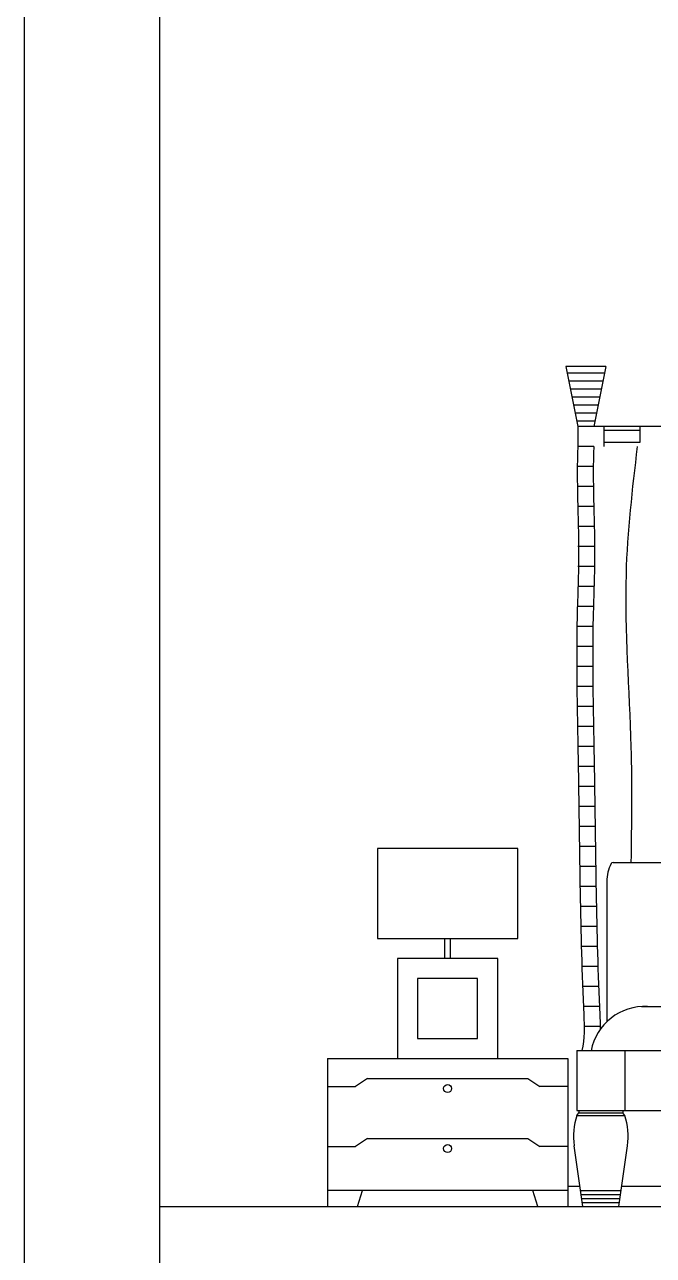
# Model space of a CAD drawing. Header units: inches. Extents: x 15.4 to 57.9, y 9.9 to 34.7.
# Drawn here: x 36.918 to 38.488, y 15.349 to 18.426 of the extents above; entities that cross this region are included whole.
import ezdxf

# ---------------------------------------------------------------- set-up
doc = ezdxf.new("R2010")
doc.units = ezdxf.units.IN
doc.header["$MEASUREMENT"] = 0
for name, color, linetype in [('1', 1, 'Continuous'), ('4', 4, 'Continuous'), ('kadrbm', 4, 'Continuous')]:
    doc.layers.add(name, color=color, linetype=linetype)

# ---------------------------------------------------------------- blocks, each defined once
blk = doc.blocks.new('kadrbm')
at = {"layer": 'kadrbm', "color": 4}
blk.add_lwpolyline([(0, 0), (0, 24.7972), (21, 24.7972), (21, 0), (0, 0)], close=True, dxfattribs=at)
blk.add_lwpolyline([(20.6631, 0.3257), (20.6631, 24.4603), (0.3369, 24.4603), (0.3369, 0.3257), (20.6631, 0.3257)], dxfattribs=at)

msp = doc.modelspace()

# ---------------------------------------------------------------- linework, layer by layer
at = {"layer": '1'}
for p, q in [((38.3693, 17.5715), (38.2693, 17.5715)), ((38.2693, 17.5715), (38.2993, 17.4215)), ((38.3693, 17.5715), (38.3393, 17.4215)), ((38.2724, 17.5558), (38.3662, 17.5558)), ((38.2764, 17.5358), (38.3622, 17.5358)), ((38.2804, 17.5158), (38.3582, 17.5158)), ((38.2844, 17.4958), (38.3542, 17.4958)), ((38.2884, 17.4758), (38.3502, 17.4758)), ((38.2924, 17.4558), (38.3462, 17.4558)), ((38.2964, 17.4358), (38.3422, 17.4358)), ((38.2993, 17.4215), (38.2993, 17.3715)), ((40.2944, 17.4215), (38.2993, 17.4215)), ((38.3643, 17.4215), (38.3643, 17.3715)), ((38.4544, 17.4215), (38.4544, 17.3815)), ((38.4544, 17.4115), (38.3643, 17.4115)), ((38.3393, 17.3715), (38.2993, 17.3715)), ((38.4544, 17.3815), (38.3643, 17.3815)), ((38.338, 17.3215), (38.298, 17.3215)), ((38.3382, 17.2714), (38.2982, 17.2714)), ((38.3393, 17.2215), (38.2993, 17.2215)), ((38.3393, 17.1715), (38.2993, 17.1715)), ((38.3393, 17.1215), (38.2993, 17.1215)), ((38.3393, 17.0715), (38.2993, 17.0715)), ((38.3396, 17.0215), (38.2996, 17.0215)), ((38.3382, 16.9715), (38.2982, 16.9715)), ((38.337, 16.9215), (38.297, 16.9215)), ((38.3365, 16.8715), (38.2965, 16.8715)), ((38.3365, 16.8215), (38.2965, 16.8215)), ((38.3368, 16.7715), (38.2968, 16.7715)), ((38.3375, 16.7214), (38.2975, 16.7214)), ((38.3393, 16.6715), (38.2993, 16.6715)), ((38.3393, 16.6215), (38.2993, 16.6215)), ((38.3402, 16.5715), (38.3002, 16.5715)), ((38.341, 16.5215), (38.301, 16.5215)), ((38.3418, 16.4715), (38.3018, 16.4715)), ((38.3425, 16.4215), (38.3025, 16.4215)), ((38.3432, 16.3715), (38.3032, 16.3715)), ((38.3439, 16.3215), (38.3039, 16.3215)), ((38.3872, 16.3315), (38.7593, 16.3315)), ((38.3718, 16.2839), (38.3718, 15.9338)), ((38.3447, 16.2715), (38.3047, 16.2715)), ((38.3456, 16.2215), (38.3056, 16.2215)), ((38.3467, 16.1715), (38.3067, 16.1715)), ((37.9671, 16.0915), (37.9671, 16.1416)), ((37.9811, 16.0915), (37.9811, 16.1416)), ((38.3479, 16.1215), (38.3079, 16.1215)), ((38.3494, 16.0715), (38.3094, 16.0715)), ((38.3512, 16.0215), (38.3112, 16.0215)), ((38.3532, 15.9715), (38.3132, 15.9715)), ((38.4587, 15.9715), (40.135, 15.9715)), ((38.3553, 15.9215), (38.3153, 15.9215)), ((38.2968, 15.8615), (38.2968, 15.7115)), ((38.2968, 15.8615), (40.2968, 15.8615)), ((38.4168, 15.8615), (38.4168, 15.7115)), ((37.6741, 15.8415), (38.2741, 15.8415)), ((37.6741, 15.8415), (37.6741, 15.4715)), ((38.2741, 15.8415), (38.2741, 15.4715)), ((37.7741, 15.7915), (37.7441, 15.7715)), ((37.7741, 15.7915), (38.1741, 15.7915)), ((38.1741, 15.7915), (38.2041, 15.7715)), ((37.6741, 15.7715), (37.7441, 15.7715)), ((38.2741, 15.7715), (38.2041, 15.7715)), ((38.2968, 15.7115), (40.2968, 15.7115)), ((38.2968, 15.6995), (38.3018, 15.7055)), ((38.2968, 15.6995), (38.4168, 15.6995)), ((38.3018, 15.7115), (38.3018, 15.7055)), ((38.3018, 15.7055), (38.4118, 15.7055)), ((38.4118, 15.7115), (38.4118, 15.7055)), ((38.4168, 15.6995), (38.4118, 15.7055)), ((37.7741, 15.6415), (37.7441, 15.6215)), ((37.7741, 15.6415), (38.1741, 15.6415)), ((38.1741, 15.6415), (38.2041, 15.6215)), ((37.6741, 15.6215), (37.7441, 15.6215)), ((38.2741, 15.6215), (38.2041, 15.6215)), ((38.3118, 15.4715), (38.2902, 15.6234)), ((38.4018, 15.4715), (38.4235, 15.6234)), ((38.2741, 15.5115), (37.6741, 15.5115)), ((37.7491, 15.4715), (37.7616, 15.5115)), ((38.1991, 15.4715), (38.1866, 15.5115)), ((38.3047, 15.5215), (38.2741, 15.5215)), ((38.3062, 15.5115), (38.4075, 15.5115)), ((40.1847, 15.5215), (38.409, 15.5215)), ((38.3076, 15.5015), (38.4061, 15.5015)), ((38.309, 15.4915), (38.4047, 15.4915)), ((38.3104, 15.4815), (38.4033, 15.4815))]:
    msp.add_line(p, q, dxfattribs=at)
for points in [[(37.7991, 16.1416), (38.1491, 16.1416), (38.1491, 16.3666), (37.7991, 16.3666)], [(37.8991, 15.8915), (38.0491, 15.8915), (38.0491, 16.0415), (37.8991, 16.0415)]]:
    msp.add_lwpolyline(points, close=True, dxfattribs=at)
msp.add_lwpolyline([(38.0991, 15.8415), (38.0991, 16.0915), (37.8491, 16.0915), (37.8491, 15.8415)], dxfattribs=at)
for centre in [(37.9741, 15.7665), (37.9741, 15.6165)]:
    msp.add_circle(centre, 0.01, dxfattribs=at)
for centre, radius, start, end in [((38.4698, 16.2839), 0.098, 152.768, 180), ((38.3872, 16.3265), 0.005, 90, 152.768), ((38.4662, 15.8355), 0.1361, 86.8349, 169.4231), ((38.4659, 15.6464), 0.1772, 162.5816, 187.4741), ((38.2478, 15.6464), 0.1772, 352.5259, 17.4184)]:
    msp.add_arc(centre, radius, start, end, dxfattribs=at)
for points, knots in [([(38.2993, 17.3715), (38.2953, 17.2833), (38.305, 17.1416), (38.2932, 16.8729), (38.3036, 16.4875), (38.3045, 16.1259), (38.3172, 15.8913), (38.3094, 15.8615)], [0, 0, 0, 0, 264.753848, 425.776391, 806.27534, 1420.942738, 1510.488657, 1510.488657, 1510.488657, 1510.488657]), ([(38.3393, 17.3715), (38.3353, 17.2833), (38.345, 17.1416), (38.3332, 16.8729), (38.3436, 16.4875), (38.3444, 16.1436), (38.3554, 15.9267), (38.3554, 15.9146)], [0, 0, 0, 0, 264.753848, 425.776391, 806.27534, 1420.942738, 1457.32222, 1457.32222, 1457.32222, 1457.32222])]:
    msp.add_open_spline(points, degree=3, knots=knots, dxfattribs=at)
msp.add_spline([(38.4476, 17.3715), (38.4197, 17.0522), (38.432, 16.6204), (38.432, 16.3315)], degree=3, dxfattribs=at)
at = {"layer": '4'}
msp.add_line((37.2544, 15.4715), (57.5806, 15.4715), dxfattribs=at)

# ---------------------------------------------------------------- block references
at = {"layer": 'kadrbm'}
msp.add_blockref('kadrbm', (36.9175, 9.9004), dxfattribs=at)

doc.saveas('drawing.dxf')
